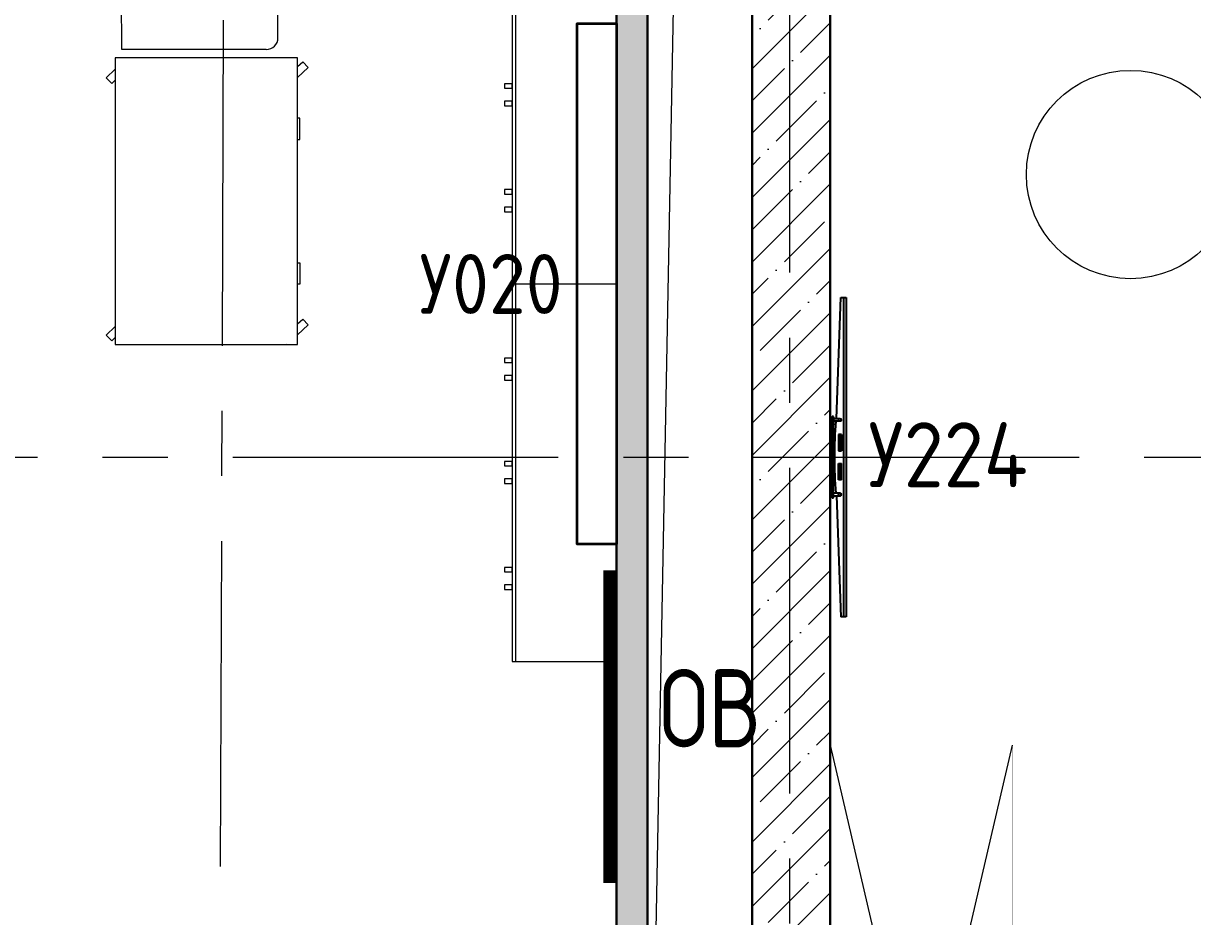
# Model space of a CAD drawing. Header units: millimetres. Extents: x -13407 to 8063098, y -2635 to 109271.
# Drawn here: x 22632 to 27122, y 25716 to 29146 of the extents above; entities that cross this region are included whole.
import ezdxf

# ---------------------------------------------------------------- set-up
doc = ezdxf.new("R2010")
doc.units = ezdxf.units.MM
doc.linetypes.add('CENTER', pattern=[2, 1.25, -0.25, 0.25, -0.25])
doc.linetypes.add('HIDDEN', pattern=[6, 4, -2])
doc.layers.get('Defpoints').update_dxf_attribs({"color": 6})
for name, color, linetype, lineweight in [('АР_Оси', 193, 'Continuous', 9), ('АР_Перегородки газоблок', 165, 'Continuous', 30), ('АР_Перегородки газоблок_Штрих', 165, 'Continuous', 5), ('АР_Сущ Несущая стена', 202, 'Continuous', 30), ('АР_тонкая линия', 250, 'Continuous', 0), ('АР_Штриховка монолит', 250, 'Continuous', 9), ('ТХ_мебель передв', 250, 'Continuous', 13), ('ТХ_обор_комп принт', 30, 'Continuous', 13), ('ТХ_ОСНОВНОЙ', 103, 'Continuous', 25)]:
    doc.layers.add(name, color=color, linetype=linetype, lineweight=lineweight)
doc.layers.add('АР_Отверстия', color=251, linetype='Continuous')
doc.styles.add('ICOCPEUR', font='isocpeur.ttf')
doc.styles.add('ISOCPEUR_1', font='isocpeur.ttf', dxfattribs={"width": 0.9, "height": 250})

# ---------------------------------------------------------------- blocks, each defined once
blk = doc.blocks.new('стол угловой 1200х1400')
at = {"color": 253, "extrusion": (-6.20986e-05, 0.000470696, 1)}
for p, q in [((-20568.3, 33327.6, -393.6), (-20014.8, 33327.8, -393.6)), ((-20568, 32127.6, -393), (-20568.3, 33327.6, -393.6)), ((-19969.8, 32984.7, -393.4), (-19969.8, 33284.7, -393.5)), ((-19213.1, 32728, -393.2), (-19472.2, 32727.9, -393.2)), ((-19168.1, 32683, -393.2), (-19168, 32128, -392.9)), ((-19168, 32128, -392.9), (-20568, 32127.6, -393))]:
    blk.add_line(p, q, dxfattribs=at)
at = {"color": 253, "linetype": 'HIDDEN', "ltscale": 0.1}
blk.add_lwpolyline([(-20475.6, 33232.1), (-20075.6, 33232.2), (-20075.5, 32832.2), (-20475.5, 32832.1)], close=True, dxfattribs=at)
at = {"color": 253, "extrusion": (-6.20986e-05, 0.000470696, 1), "elevation": -376.6}
blk.add_lwpolyline([(-19472.3, 32728.1), (-19556.8, 32709)], dxfattribs=at)
at = {"color": 253, "extrusion": (-6.20986e-05, 0.000470696, 1)}
for centre, radius, start, end in [((-20014.8, 33283, -376.6), 45, 2.4817, 90.0151), ((-19697, 32975.5, -376.6), 272.9, 178.0222, 227.3755), ((-19635.3, 33157.4, -376.6), 455.2, 237.2104, 279.9393), ((-19213.1, 32683.2, -376.6), 45, 0.0151, 90.0151)]:
    blk.add_arc(centre, radius, start, end, dxfattribs=at)
blk = doc.blocks.new('тумба 1450х400х750')
at = {"color": 253, "lineweight": 15, "ltscale": 100}
blk.add_line((-12776, 30271.1), (-14226, 30271.1), dxfattribs=at)
for points in [[(-13948.9, 30283.1), (-13931.6, 30283.1), (-13931.6, 30313.3), (-13948.9, 30313.3)], [(-13881.3, 30283.1), (-13863.9, 30283.1), (-13863.9, 30313.3), (-13881.3, 30313.3)], [(-13541.9, 30283.1), (-13524.5, 30283.1), (-13524.5, 30313.3), (-13541.9, 30313.3)], [(-13474.2, 30283.1), (-13456.9, 30283.1), (-13456.9, 30313.3), (-13474.2, 30313.3)], [(-13145, 30283.1), (-13127.6, 30283.1), (-13127.6, 30313.3), (-13145, 30313.3)], [(-13077.3, 30283.1), (-13060, 30283.1), (-13060, 30313.3), (-13077.3, 30313.3)], [(-12776, 29883.1), (-12776, 30283.1), (-14226, 30283.1), (-14226, 29883.1)]]:
    blk.add_lwpolyline(points, close=True, dxfattribs=at)
blk = doc.blocks.new('стол игровой 1100х700')
at = {"color": 253}
for points in [[(-13200.3, -57970.8), (-13213, -57957.3), (-13190.7, -57936.2), (-13158, -57970.8)], [(-12212, -57970.8), (-12224.8, -57957.3), (-12202.5, -57936.2), (-12169.8, -57970.8)], [(-13226.6, -58632.2), (-13228.2, -58630.5), (-13226.6, -58628.9)], [(-13147.9, -58670.8), (-13129.2, -58690.6), (-13151.5, -58711.7), (-13190.1, -58670.8)], [(-12913.3, -58670.8), (-12913.3, -58679.8), (-12995.1, -58679.8), (-12995.1, -58670.8)], [(-12439.8, -58670.8), (-12439.8, -58679.8), (-12358, -58679.8), (-12358, -58670.8)], [(-12159.6, -58670.8), (-12141, -58690.6), (-12163.3, -58711.7), (-12201.9, -58670.8)]]:
    blk.add_lwpolyline(points, dxfattribs=at)
blk.add_lwpolyline([(-13226.6, -58670.8), (-12126.6, -58670.8), (-12126.6, -57970.8), (-13226.6, -57970.8)], close=True, dxfattribs=at)
blk = doc.blocks.new('шк. информатор')
at = {"layer": 'ТХ_ОСНОВНОЙ', "color": 253}
for p, q in [((13544.5, 20288.8), (13561.3, 20753.3)), ((13561.3, 20753.3), (13581.4, 20753.2)), ((13571.4, 20753.3), (13571.4, 19527.5)), ((13581.4, 20753.2), (13581.4, 19527.5)), ((13524.2, 20296.5), (13519.7, 20296.5)), ((13519.7, 20296.5), (13519.7, 19984.4)), ((13524.2, 20284.3), (13524.2, 20296.5)), ((13532.5, 20296.5), (13528, 20296.5)), ((13528, 20284.3), (13528, 20296.5)), ((13532.5, 19984.4), (13532.5, 20296.5)), ((13532.5, 20288.8), (13556.5, 20288.8)), ((13556.5, 20278.8), (13532.5, 20278.8)), ((13551.2, 20227.4), (13551.2, 20164.8)), ((13563.7, 20227.4), (13551.2, 20227.4)), ((13553.7, 20227.4), (13553.7, 20164.8)), ((13556.2, 20227.4), (13556.2, 20164.8)), ((13558.7, 20227.4), (13558.7, 20164.8)), ((13561.2, 20227.4), (13561.2, 20164.8)), ((13563.7, 20227.4), (13563.7, 20164.8)), ((13551.2, 20164.8), (13563.7, 20164.8)), ((13551.2, 20053.5), (13551.2, 20116.1)), ((13551.2, 20116.1), (13563.7, 20116.1)), ((13553.7, 20053.5), (13553.7, 20116.1)), ((13556.2, 20053.5), (13556.2, 20116.1)), ((13558.7, 20053.5), (13558.7, 20116.1)), ((13561.2, 20053.5), (13561.2, 20116.1)), ((13563.7, 20053.5), (13563.7, 20116.1)), ((13563.7, 20053.5), (13551.2, 20053.5)), ((13519.7, 19984.4), (13524.2, 19984.4)), ((13524.2, 19984.4), (13519.7, 19984.4)), ((13528, 19996.6), (13528, 19984.4)), ((13528, 19984.4), (13532.5, 19984.4)), ((13532.5, 19984.4), (13528, 19984.4)), ((13556.5, 20002.1), (13532.5, 20002.1)), ((13532.5, 19992.1), (13556.5, 19992.1)), ((13532.5, 19992.1), (13556.5, 19992.1)), ((13544.5, 19992.1), (13561.3, 19527.5)), ((13581.4, 19527.5), (13561.3, 19527.5))]:
    blk.add_line(p, q, dxfattribs=at)
for points in [[(13528.3, 19986.7), (13519.9, 20294.1)], [(13532.3, 19986.7), (13523.9, 20294.1)], [(13528.3, 20294.2), (13526.1, 20214.1)], [(13532.3, 20294.2), (13528.8, 20115.9)], [(13524.1, 20140.4), (13519.9, 19986.8)], [(13526.1, 20066.8), (13523.9, 19986.8)], [(13524.2, 19984.4), (13524.2, 19996.6)]]:
    blk.add_lwpolyline(points, dxfattribs=at)
for points in [[(13556.5, 20288.8, -1.032034), (13556.5, 20278.8)], [(13556.5, 19992.1, 1.032034), (13556.5, 20002.1)]]:
    blk.add_lwpolyline(points, format="xyb", dxfattribs=at)
for centre, radius in [((13521.9, 20294.2), 2), ((13530.3, 20294.2), 2), ((13556.7, 20283.8), 5), ((13526.2, 20140.4), 2.62), ((13526.2, 20140.4), 2), ((13521.9, 19986.7), 2), ((13521.9, 19986.7), 2), ((13530.3, 19986.7), 2), ((13530.3, 19986.7), 2), ((13556.7, 19997.1), 5)]:
    blk.add_circle(centre, radius, dxfattribs=at)
at = {"layer": 'ТХ_ОСНОВНОЙ', "color": 253, "extrusion": (0, 0, -1)}
for major_axis, start_param, end_param in [((-1285.4, 1285.4), -0.785398, -0.709205), ((-1285.4, -1285.4), 0.709205, 0.785398)]:
    blk.add_ellipse((15354.9, 20140.4), major_axis=major_axis, ratio=1, start_param=start_param, end_param=end_param, dxfattribs=at)
blk = doc.blocks.new('У016')
at = {"layer": 'ТХ_мебель передв', "color": 253, "lineweight": 0, "ltscale": 100, "transparency": 33554687}
for p, q in [((-49562.5, 37416.5), (-49212.5, 35916.5)), ((-49212.5, 35916.5), (-48862.5, 37416.5))]:
    blk.add_line(p, q, dxfattribs=at)
at = {"layer": 'ТХ_мебель передв', "color": 253, "lineweight": 0, "ltscale": 100, "transparency": 33554687, "const_width": 1}
blk.add_lwpolyline([(-49562.5, 37416.5), (-49562.5, 35916.5), (-48862.5, 35916.5), (-48862.5, 37416.5)], close=True, dxfattribs=at)

msp = doc.modelspace()

# ---------------------------------------------------------------- hatches: boundary and pattern name
at = {"layer": 'АР_Перегородки газоблок_Штрих', "ltscale": 100}
h = msp.add_hatch(dxfattribs=at)
h.set_pattern_fill('AR-CONC', color=253, scale=30)
h.set_pattern_definition([(50, (211803.85, -55205.68), (215.17805, -18.82564), [22.5, -247.5]), (355, (211803.85, -55205.68), (-41.6254, 225.65764), [18, -198]), (100.45144, (211821.79, -55207.25), (173.55265, 206.832), [19.12206, -210.34263]), (46.1842, (211803.85, -55145.68), (320.1724, -49.6558), [33.75, -371.25]), (96.63564, (211830.53, -55149.82), (280.3986, 292.2356), [28.6831, -315.51413]), (351.18416, (211803.85, -55145.68), (280.3986, 292.2356), [27, -297]), (21, (211833.85, -55160.68), (179.07212, -120.78567), [22.5, -247.5]), (326, (211833.85, -55160.68), (72.9946, 217.54501), [18, -198]), (71.45144, (211848.78, -55170.75), (252.06671, 96.75935), [19.12206, -210.34263]), (37.5, (211803.85, -55205.68), (3.647957, 99.868156), [0, -195.6, 0, -201, 0, -198.75]), (7.5, (211803.85, -55205.68), (78.92086, 118.323514), [0, -114.6, 0, -191.1, 0, -75.75]), (327.5, (211736.95, -55205.68), (160.14673, -6.76646), [0, -75, 0, -234, 0, -310.5]), (317.5, (211706.95, -55205.68), (174.95585, 30.03149), [0, -97.5, 0, -155.4, 0, -220.5])])
h.paths.add_polyline_path([(24909.2, 31144.9), (25029.2, 31144.9), (25029.2, 23494.6), (24909.2, 23494.6)])
at = {"layer": 'АР_Штриховка монолит', "ltscale": 100}
h = msp.add_hatch(dxfattribs=at)
h.set_pattern_fill('ANSI35', color=253, scale=700)
h.set_pattern_definition([(45, (-948772.81, 121934.54), (-123.743687, 123.743687), []), (45, (-948649.07, 121934.54), (-123.743687, 123.743687), [218.75, -43.75, 0, -43.75])])
h.paths.add_polyline_path([(25730, 31145), (25430, 31145), (25430, 23374.6), (25730, 23374.6)])

# ---------------------------------------------------------------- linework, layer by layer
at = {"layer": 'АР_Оси', "color": 253, "linetype": 'CENTER', "ltscale": 1000}
for p, q in [((23569.9, 79157.5), (23379.9, 23425.1)), ((25575, -1811.3), (25575, 32496.2)), ((-12563.8, 27480), (71033.4, 27480))]:
    msp.add_line(p, q, dxfattribs=at)
at = {"layer": 'АР_Перегородки газоблок', "color": 253, "ltscale": 100}
for points in [[(24909.2, 23494.6), (24909.2, 31144.9)], [(25029.2, 31144.9), (25029.2, 23494.6)]]:
    msp.add_lwpolyline(points, dxfattribs=at)
at = {"layer": 'АР_Сущ Несущая стена', "color": 253, "ltscale": 100}
for p, q in [((25430, 31145), (25430, 23374.6)), ((25730, 31145), (25730, 23374.6))]:
    msp.add_line(p, q, dxfattribs=at)
at = {"layer": 'АР_тонкая линия', "color": 253, "ltscale": 100}
msp.add_lwpolyline([(25029.2, 23894.6), (25161.8, 30974.7), (25430, 31145)], dxfattribs=at)
at = {"layer": 'ТХ_мебель передв', "color": 253, "const_width": 50}
msp.add_lwpolyline([(24884.1, 27044.9), (24884.1, 25844.9)], dxfattribs=at)
at = {"layer": 'ТХ_мебель передв', "color": 253, "ltscale": 0.1}
msp.add_circle((26883.4, 28565.6), 400, dxfattribs=at)
at = {"layer": 'ТХ_обор_комп принт', "color": 253, "lineweight": 35}
msp.add_lwpolyline([(24909.2, 27145.4), (24759.2, 27145.4), (24759.2, 29145.4), (24909.2, 29145.4)], close=True, dxfattribs=at)

# ---------------------------------------------------------------- block references
at = {"layer": 'ТХ_мебель передв', "color": 253}
for name, p, rotation in [('стол угловой 1200х1400', (-9118.4, 9877.5, 393), 270), ('тумба 1450х400х750', (54792.4, 42371.4), 89.99999999999999), ('стол игровой 1100х700', (-34985.9, 41139.8), 89.99999999999999), ('тумба 1450х400х750', (54792.4, 40920.9), 89.99999999999999)]:
    msp.add_blockref(name, p, dxfattribs=dict(at, rotation=rotation))
msp.add_blockref('У016', (75292.5, -11041.9), dxfattribs=at)
at = {"layer": 'ТХ_обор_комп принт', "color": 253}
msp.add_blockref('шк. информатор', (12210.3, 7339.5), dxfattribs=at)

# ---------------------------------------------------------------- texts
at = {"layer": 'Defpoints', "color": 253, "lineweight": 35, "style": 'ISOCPEUR_1', "width": 0.9}
msp.add_text('У020', height=230, dxfattribs=at).set_placement((24152, 28030.3, -0.6))
at = {"layer": 'Defpoints', "color": 253, "lineweight": 0, "ltscale": 100, "transparency": 33554687, "style": 'ISOCPEUR_1', "width": 0.9}
msp.add_text('У224', height=250, dxfattribs=at).set_placement((25875.4, 27364.3))
at = {"layer": 'АР_Отверстия', "color": 253, "ltscale": 100, "insert": (25268.9, 26515.8), "char_height": 300, "attachment_point": 5, "line_spacing_factor": 0.7, "style": 'ICOCPEUR'}
msp.add_mtext('\\A1;{\\W0.8;ОВ}', dxfattribs=at)

doc.saveas('drawing.dxf')
